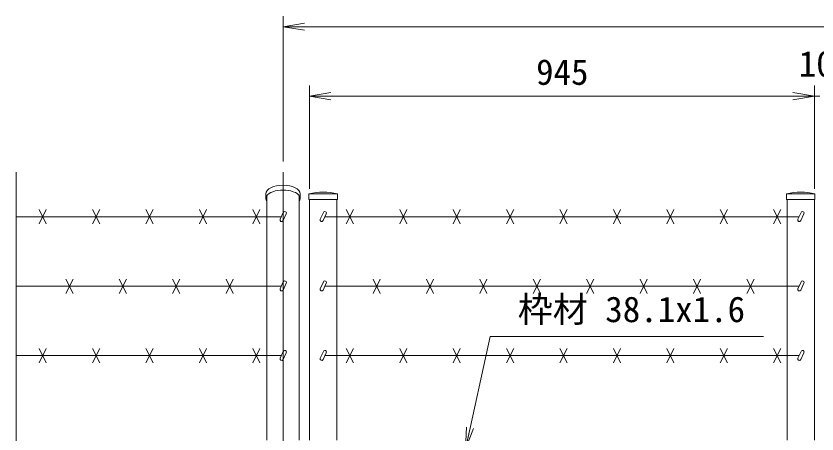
# Model space of a CAD drawing. Units: millimetres, scale not verified. Extents: x -4200 to 4200, y -2970 to 2970.
# Drawn here: x -16 to 1484, y 626 to 1408 of the extents above; entities that cross this region are included whole.
import ezdxf
from ezdxf.enums import TextEntityAlignment as Align

# ---------------------------------------------------------------- set-up
doc = ezdxf.new("R2010")
doc.units = ezdxf.units.MM
doc.header["$LTSCALE"] = 20
doc.linetypes.add('USER1', pattern=[50.8, 31.75, -6.35, 6.35, -6.35])
for name, color, linetype, lineweight in [('0-0_D-STR-TXT', 7, 'Continuous', 9), ('0-4_D-BMK', 2, 'USER1', 13), ('0-5_D-STR1', 1, 'Continuous', 18), ('0-8_D-STR3', 3, 'Continuous', 13), ('0-9_D-STR-DIM', 7, 'Continuous', 9), ('0-A_0', 7, 'Continuous', 9)]:
    doc.layers.add(name, color=color, linetype=linetype, lineweight=lineweight)
doc.styles.add('ＭＳ ゴシック', font='')
doc.styles.get('ＭＳ ゴシック').set_extended_font_data('MS Gothic')

# ---------------------------------------------------------------- blocks, each defined once
blk = doc.blocks.new('_Open')
at = {"layer": '0-A_0'}
blk.add_line((-20, 3.33), (0, 0), dxfattribs=at)
blk.add_lwpolyline([(-20, -3.33), (0, 0), (-20, 0)], dxfattribs=at)

msp = doc.modelspace()

# ---------------------------------------------------------------- linework, layer by layer
at = {"layer": '0-0_D-STR-TXT'}
msp.add_lwpolyline([(1383.78, 808.04), (871.72, 808.04), (826.2, 600.13)], dxfattribs=at)
at = {"layer": '0-4_D-BMK'}
msp.add_line((484.22, 1115.52), (484.22, -868.63), dxfattribs=at)
at = {"layer": '0-5_D-STR1'}
for p, q in [((452.12, 1075.37), (452.12, 1066.35)), ((453.97, 1071.72), (453.97, 614.37)), ((514.47, 1071.72), (514.47, 614.37)), ((516.32, 1075.37), (516.32, 1066.35)), ((585.97, 1075.37), (532.77, 1075.37)), ((532.77, 1075.37), (532.77, 1064.37)), ((585.97, 1064.37), (585.97, 1075.37)), ((1426.97, 1075.37), (1480.17, 1075.37)), ((1426.97, 1064.37), (1426.97, 1075.37)), ((1480.17, 1075.37), (1480.17, 1064.37)), ((585.97, 1064.37), (532.77, 1064.37)), ((533.97, 1064.37), (533.97, 614.37)), ((584.77, 1064.37), (584.77, 614.37)), ((1426.97, 1064.37), (1480.17, 1064.37)), ((1428.17, 1064.37), (1428.17, 614.37)), ((1478.97, 1064.37), (1478.97, 614.37))]:
    msp.add_line(p, q, dxfattribs=at)
for centre in [(559.37, 958.94), (1453.57, 958.94)]:
    msp.add_arc(centre, 119.43, 77.13052, 102.86948, dxfattribs=at)
for centre, start_param, end_param in [((484.22, 1066.35), 2.8004283, 6.6243385), ((484.22, 1075.37), 3.1415927, 6.2831853)]:
    msp.add_ellipse(centre, major_axis=(-32.1, 0), ratio=0.5, start_param=start_param, end_param=end_param, dxfattribs=at)
at = {"layer": '0-8_D-STR3'}
for p, q in [((40.92, 1045.78), (27.51, 1018.95)), ((40.92, 1018.95), (27.51, 1045.78)), ((140.92, 1045.78), (127.51, 1018.95)), ((140.92, 1018.95), (127.51, 1045.78)), ((240.92, 1045.78), (227.51, 1018.95)), ((240.92, 1018.95), (227.51, 1045.78)), ((340.92, 1045.78), (327.51, 1018.95)), ((340.92, 1018.95), (327.51, 1045.78)), ((440.92, 1045.78), (427.51, 1018.95)), ((440.92, 1018.95), (427.51, 1045.78)), ((484.65, 1040.4), (478.7, 1027.64)), ((490.09, 1037.86), (484.14, 1025.1)), ((559.8, 1040.4), (553.85, 1027.64)), ((565.24, 1037.86), (559.29, 1025.1)), ((602.66, 1045.78), (616.07, 1018.95)), ((602.66, 1018.95), (616.07, 1045.78)), ((702.66, 1045.78), (716.07, 1018.95)), ((702.66, 1018.95), (716.07, 1045.78)), ((802.66, 1045.78), (816.07, 1018.95)), ((802.66, 1018.95), (816.07, 1045.78)), ((902.66, 1045.78), (916.07, 1018.95)), ((902.66, 1018.95), (916.07, 1045.78)), ((1002.66, 1045.78), (1016.07, 1018.95)), ((1002.66, 1018.95), (1016.07, 1045.78)), ((1102.66, 1045.78), (1116.07, 1018.95)), ((1102.66, 1018.95), (1116.07, 1045.78)), ((1202.66, 1045.78), (1216.07, 1018.95)), ((1202.66, 1018.95), (1216.07, 1045.78)), ((1302.66, 1045.78), (1316.07, 1018.95)), ((1302.66, 1018.95), (1316.07, 1045.78)), ((1402.66, 1045.78), (1416.07, 1018.95)), ((1402.66, 1018.95), (1416.07, 1045.78)), ((1454, 1040.4), (1448.05, 1027.64)), ((1459.44, 1037.86), (1453.49, 1025.1)), ((-15.78, 1032.37), (480.91, 1032.37)), ((1450.26, 1032.37), (562.68, 1032.37)), ((90.92, 915.78), (77.51, 888.95)), ((90.92, 888.95), (77.51, 915.78)), ((190.92, 915.78), (177.51, 888.95)), ((190.92, 888.95), (177.51, 915.78)), ((290.92, 915.78), (277.51, 888.95)), ((290.92, 888.95), (277.51, 915.78)), ((390.92, 915.78), (377.51, 888.95)), ((390.92, 888.95), (377.51, 915.78)), ((652.66, 915.78), (666.07, 888.95)), ((652.66, 888.95), (666.07, 915.78)), ((752.66, 915.78), (766.07, 888.95)), ((752.66, 888.95), (766.07, 915.78)), ((852.66, 915.78), (866.07, 888.95)), ((852.66, 888.95), (866.07, 915.78)), ((952.66, 915.78), (966.07, 888.95)), ((952.66, 888.95), (966.07, 915.78)), ((1052.66, 915.78), (1066.07, 888.95)), ((1052.66, 888.95), (1066.07, 915.78)), ((1152.66, 915.78), (1166.07, 888.95)), ((1152.66, 888.95), (1166.07, 915.78)), ((1252.66, 915.78), (1266.07, 888.95)), ((1252.66, 888.95), (1266.07, 915.78)), ((1352.66, 915.78), (1366.07, 888.95)), ((1352.66, 888.95), (1366.07, 915.78)), ((-15.78, 902.37), (480.91, 902.37)), ((484.65, 910.4), (478.7, 897.64)), ((490.09, 907.86), (484.14, 895.1)), ((559.8, 910.4), (553.85, 897.64)), ((565.24, 907.86), (559.29, 895.1)), ((1450.26, 902.37), (562.68, 902.37)), ((1454, 910.4), (1448.05, 897.64)), ((1459.44, 907.86), (1453.49, 895.1)), ((40.92, 785.78), (27.51, 758.95)), ((40.92, 758.95), (27.51, 785.78)), ((140.92, 785.78), (127.51, 758.95)), ((140.92, 758.95), (127.51, 785.78)), ((240.92, 785.78), (227.51, 758.95)), ((240.92, 758.95), (227.51, 785.78)), ((340.92, 785.78), (327.51, 758.95)), ((340.92, 758.95), (327.51, 785.78)), ((440.92, 785.78), (427.51, 758.95)), ((440.92, 758.95), (427.51, 785.78)), ((484.65, 780.4), (478.7, 767.64)), ((559.8, 780.4), (553.85, 767.64)), ((602.66, 785.78), (616.07, 758.95)), ((602.66, 758.95), (616.07, 785.78)), ((702.66, 785.78), (716.07, 758.95)), ((702.66, 758.95), (716.07, 785.78)), ((802.66, 785.78), (816.07, 758.95)), ((802.66, 758.95), (816.07, 785.78)), ((902.66, 785.78), (916.07, 758.95)), ((902.66, 758.95), (916.07, 785.78)), ((1002.66, 785.78), (1016.07, 758.95)), ((1002.66, 758.95), (1016.07, 785.78)), ((1102.66, 785.78), (1116.07, 758.95)), ((1102.66, 758.95), (1116.07, 785.78)), ((1202.66, 785.78), (1216.07, 758.95)), ((1202.66, 758.95), (1216.07, 785.78)), ((1302.66, 785.78), (1316.07, 758.95)), ((1302.66, 758.95), (1316.07, 785.78)), ((1402.66, 785.78), (1416.07, 758.95)), ((1402.66, 758.95), (1416.07, 785.78)), ((1454, 780.4), (1448.05, 767.64)), ((-15.78, 772.37), (480.91, 772.37)), ((490.09, 777.86), (484.14, 765.1)), ((565.24, 777.86), (559.29, 765.1)), ((1450.26, 772.37), (562.68, 772.37)), ((1459.44, 777.86), (1453.49, 765.1))]:
    msp.add_line(p, q, dxfattribs=at)
for centre, start, end in [((487.37, 1039.13), 334.99524, 154.99707), ((562.52, 1039.13), 334.99524, 154.99707), ((1456.72, 1039.13), 334.99524, 154.99707), ((481.42, 1026.37), 154.99707, 334.99524), ((556.57, 1026.37), 154.99707, 334.99524), ((1450.77, 1026.37), 154.99707, 334.99524), ((487.37, 909.13), 334.99524, 154.99707), ((562.52, 909.13), 334.99524, 154.99707), ((1456.72, 909.13), 334.99524, 154.99707), ((481.42, 896.37), 154.99707, 334.99524), ((556.57, 896.37), 154.99707, 334.99524), ((1450.77, 896.37), 154.99707, 334.99524), ((487.37, 779.13), 334.99524, 154.99707), ((562.52, 779.13), 334.99524, 154.99707), ((1456.72, 779.13), 334.99524, 154.99707), ((481.42, 766.37), 154.99707, 334.99524), ((556.57, 766.37), 154.99707, 334.99524), ((1450.77, 766.37), 154.99707, 334.99524)]:
    msp.add_arc(centre, 3, start, end, dxfattribs=at)
at = {"layer": '0-9_D-STR-DIM'}
for p, q in [((484.22, 1135.52), (484.22, 1408.03)), ((524.22, 1388.03), (2444.22, 1388.03)), ((533.97, 1084.37), (533.97, 1278.03)), ((1478.97, 1084.37), (1478.97, 1278.03)), ((1478.97, 1084.37), (1478.97, 1278.03)), ((573.97, 1258.03), (1438.97, 1258.03)), ((1438.97, 1258.03), (1398.97, 1258.03)), ((1478.97, 1258.03), (1489.47, 1258.03)), ((-15.78, 1115.52), (-15.78, 15.59))]:
    msp.add_line(p, q, dxfattribs=at)

# ---------------------------------------------------------------- block references
at = {"layer": '0-0_D-STR-TXT', "xscale": 2, "yscale": 2, "rotation": 257.65038}
msp.add_blockref('_Open', (825.77, 598.17), dxfattribs=at)
at = {"layer": '0-9_D-STR-DIM', "xscale": 2, "yscale": 2, "rotation": 180}
for p in [(484.22, 1388.03), (533.97, 1258.03)]:
    msp.add_blockref('_Open', p, dxfattribs=at)
at = {"layer": '0-9_D-STR-DIM', "xscale": 2, "yscale": 2}
msp.add_blockref('_Open', (1478.97, 1258.03), dxfattribs=at)
msp.add_blockref('_Open', (1478.97, 1258.03), dxfattribs=at)

# ---------------------------------------------------------------- texts
at = {"layer": '0-0_D-STR-TXT', "style": 'ＭＳ ゴシック'}
msp.add_text('枠材 38.1x1.6', height=48.09, dxfattribs=at).set_placement((923.66, 820.63), align=Align.BOTTOM_LEFT)
at = {"layer": '0-9_D-STR-DIM', "style": 'ＭＳ ゴシック'}
for s, p in [('10', (1449.82, 1280.19)), ('945', (957.99, 1264.78))]:
    msp.add_text(s, height=48.09, dxfattribs=at).set_placement(p, align=Align.BOTTOM_LEFT)

doc.saveas('drawing.dxf')
